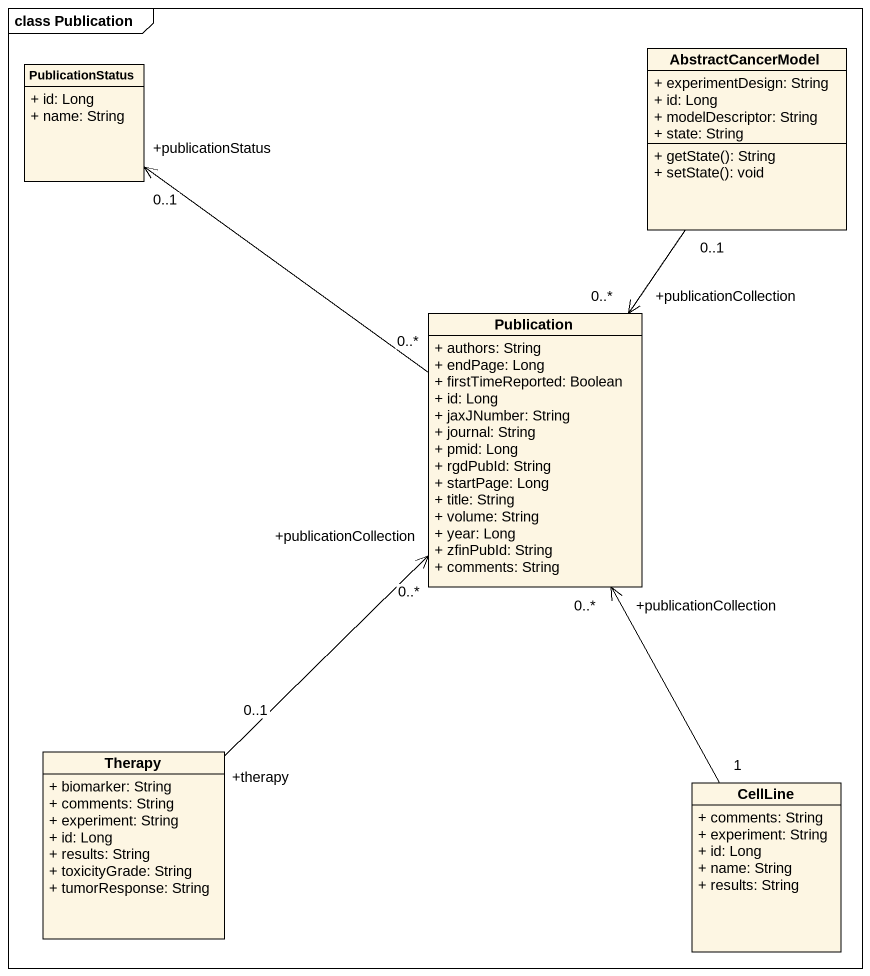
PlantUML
@startuml
mainframe class Publication
hide circle
hide empty members
skinparam classAttributeIconSize 0
class PublicationStatus {
  + id: Long
  + name: String
}
class AbstractCancerModel {
  + experimentDesign: String
  + id: Long
  + modelDescriptor: String
  + state: String
  + getState(): String
  + setState(): void
}
class Publication {
  + authors: String
  + endPage: Long
  + firstTimeReported: Boolean
  + id: Long
  + jaxJNumber: String
  + journal: String
  + pmid: Long
  + rgdPubId: String
  + startPage: Long
  + title: String
  + volume: String
  + year: Long
  + zfinPubId: String
  + comments: String
}
class Therapy {
  + biomarker: String
  + comments: String
  + experiment: String
  + id: Long
  + results: String
  + toxicityGrade: String
  + tumorResponse: String
}
class CellLine {
  + comments: String
  + experiment: String
  + id: Long
  + name: String
  + results: String
}
PublicationStatus "+publicationStatus\n0..1" <-- "0..*" Publication
Publication "+publicationCollection\n0..*" <-up- "0..1" AbstractCancerModel
Publication "+publicationCollection\n0..*" <-- "1" CellLine
Therapy "+therapy\n0..1" -up-> "+publicationCollection\n0..*" Publication
@enduml
